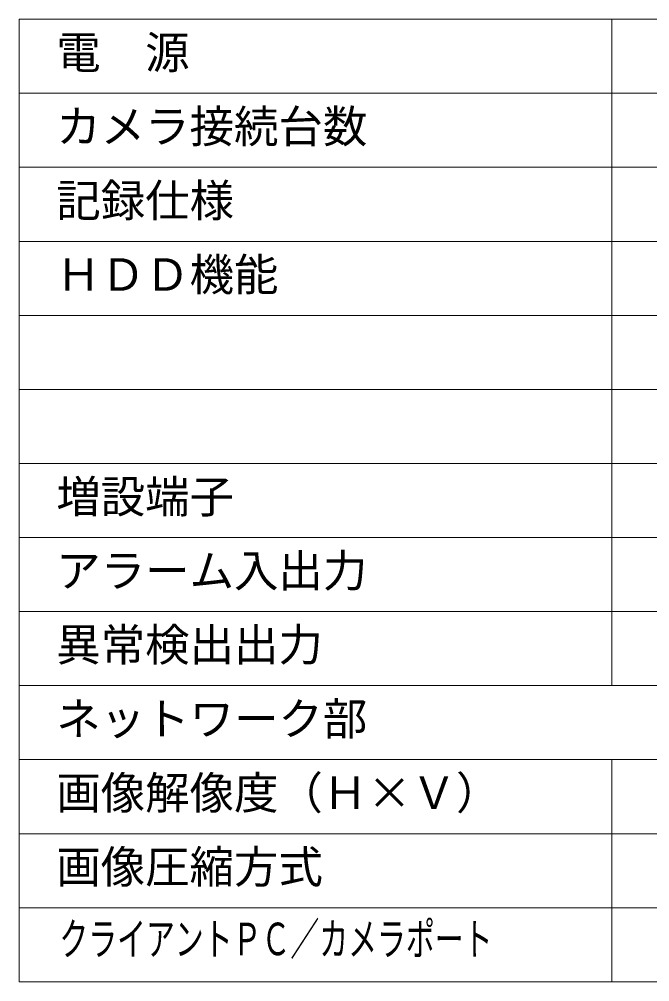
# Model space of a CAD drawing. Units: millimetres, scale not verified. Extents: x -62 to 63, y -57 to 57.
# Drawn here: x -62.5 to -19.9, y -56.5 to 8.5 of the extents above; entities that cross this region are included whole.
import ezdxf
from ezdxf.enums import TextEntityAlignment as Align

# ---------------------------------------------------------------- set-up
doc = ezdxf.new("R2010")
doc.units = ezdxf.units.MM
doc.header["$LTSCALE"] = 0.125
doc.layers.add('0-2_WAKU', color=1, linetype='Continuous', lineweight=18)
doc.layers.add('0-3_MOJI1', color=7, linetype='Continuous')
doc.styles.add('ＭＳ ゴシック', font='')
doc.styles.get('ＭＳ ゴシック').set_extended_font_data('MS Gothic')

msp = doc.modelspace()

# ---------------------------------------------------------------- linework, layer by layer
at = {"layer": '0-2_WAKU', "color": 4}
for p, q in [((-62.4669, 8.4998), (-62.4669, -56.5002)), ((62.5331, 8.4998), (-62.4669, 8.4998)), ((-22.4669, -36.5002), (-22.4669, 8.4998)), ((-22.4669, -56.5002), (-22.4669, -41.5002)), ((-62.4669, -56.5002), (62.5331, -56.5002))]:
    msp.add_line(p, q, dxfattribs=at)
at = {"layer": '0-2_WAKU'}
for p, q in [((-62.4669, 3.4998), (62.5331, 3.4998)), ((-62.4669, -1.5002), (62.5331, -1.5002)), ((-62.4669, -6.5002), (62.5331, -6.5002)), ((-62.4669, -11.5002), (62.5331, -11.5002)), ((-62.4669, -16.5002), (62.5331, -16.5002)), ((-62.4669, -21.5002), (62.5331, -21.5002)), ((-62.4669, -26.5002), (62.5331, -26.5002)), ((-62.4669, -31.5002), (62.5331, -31.5002)), ((-62.4669, -36.5002), (62.5331, -36.5002)), ((-62.4669, -41.5002), (62.5331, -41.5002)), ((-62.4669, -46.5002), (62.5331, -46.5002)), ((-62.4669, -51.5002), (62.5331, -51.5002))]:
    msp.add_line(p, q, dxfattribs=at)

# ---------------------------------------------------------------- texts
at = {"layer": '0-3_MOJI1', "style": 'ＭＳ ゴシック'}
for s, p in [('電\u3000源', (-59.9669, 4.4998)), ('カメラ接続台数', (-59.9669, -0.5002)), ('記録仕様', (-59.9669, -5.5002)), ('ＨＤＤ機能', (-59.9669, -10.5002)), ('増設端子', (-59.9669, -25.5002)), ('アラーム入出力', (-59.9669, -30.5002)), ('異常検出出力', (-59.9669, -35.5002)), ('ネットワーク部', (-59.9669, -40.5002)), ('画像解像度（Ｈ×Ｖ）', (-59.9669, -45.5002)), ('画像圧縮方式', (-59.9669, -50.5002))]:
    msp.add_text(s, height=2.199, dxfattribs=at).set_placement(p, align=Align.BOTTOM_LEFT)
at = {"layer": '0-3_MOJI1', "style": 'ＭＳ ゴシック', "width": 0.65}
msp.add_text('クライアントＰＣ／カメラポート', height=2.199, dxfattribs=at).set_placement((-59.7613, -55.3683), align=Align.BOTTOM_LEFT)

doc.saveas('drawing.dxf')
